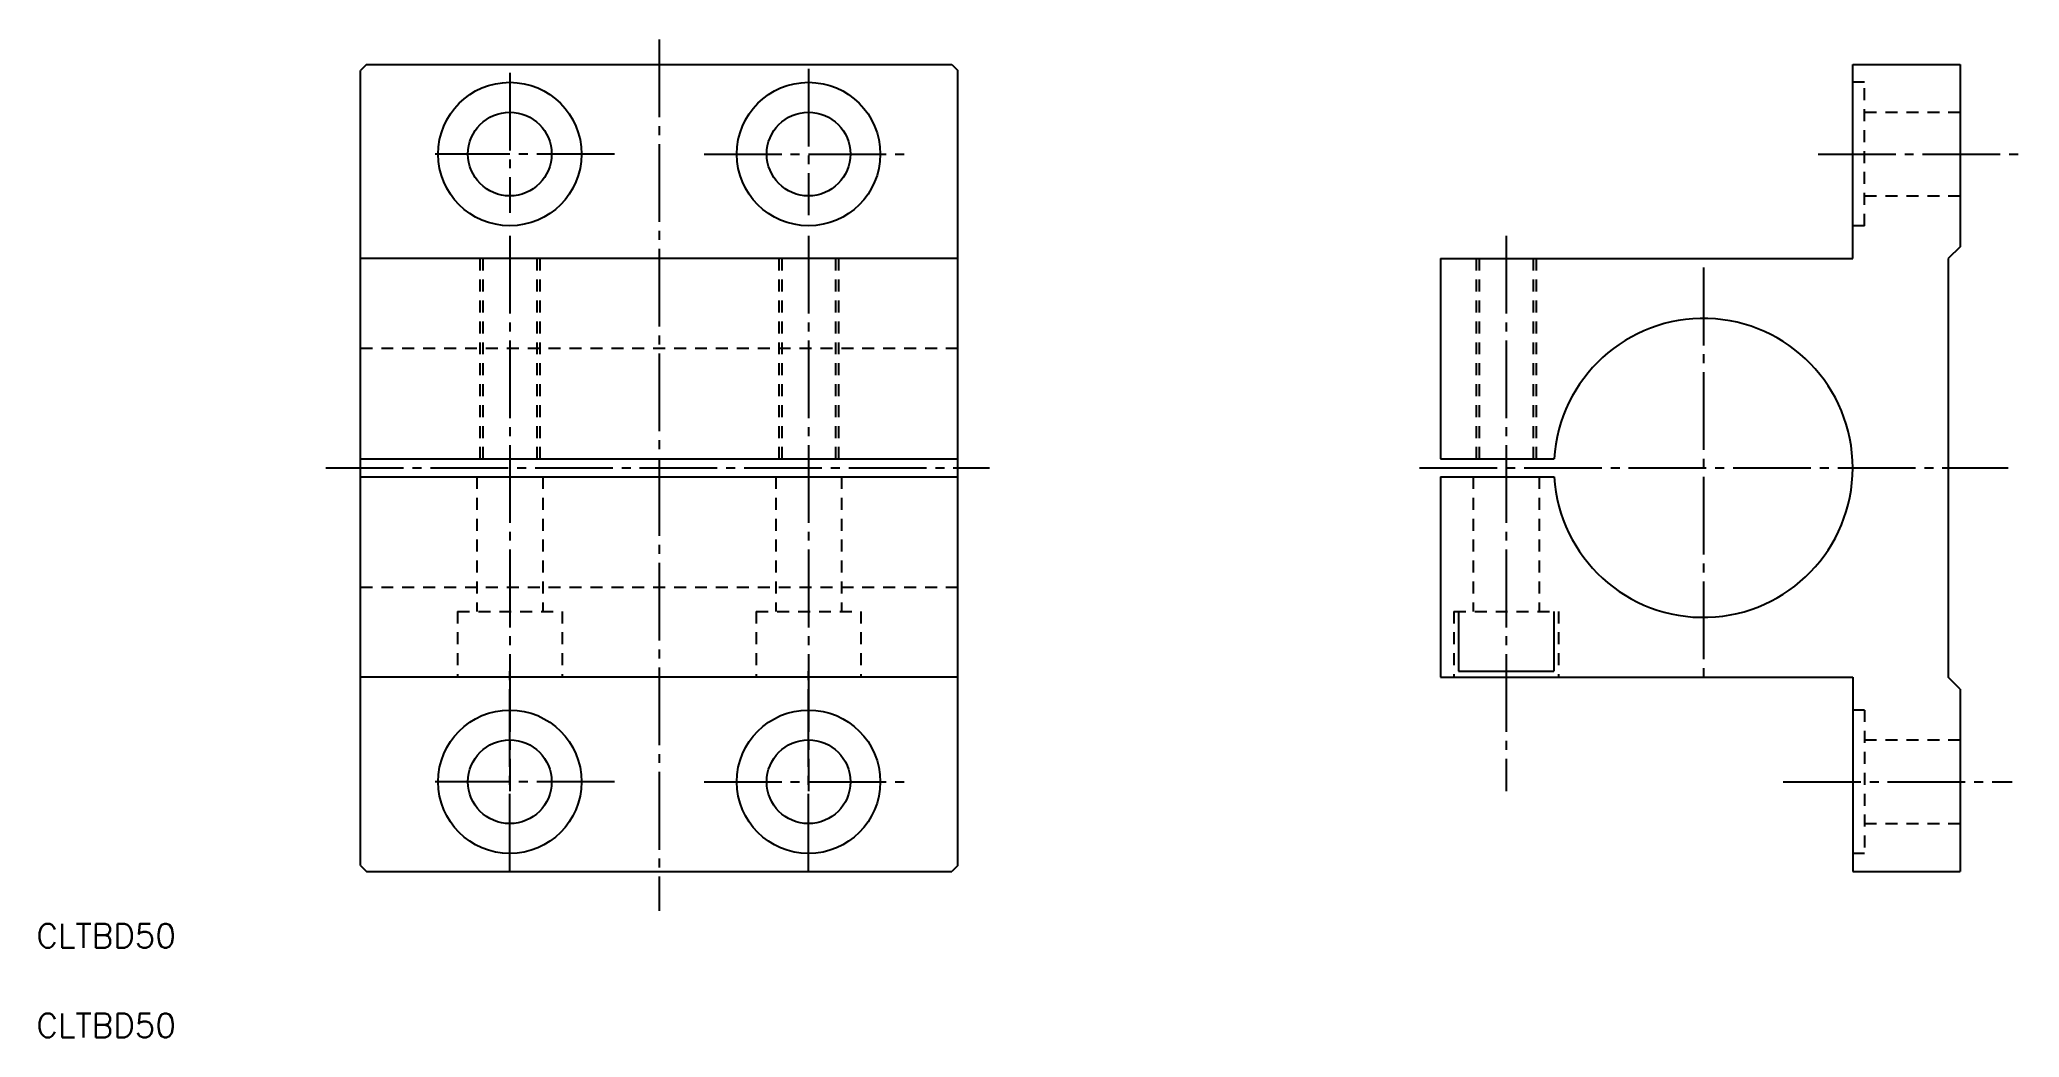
# Model space of a CAD drawing. Extents: x 3447 to 3779, y 139 to 306.
import ezdxf

# ---------------------------------------------------------------- set-up
doc = ezdxf.new("R2010")
doc.units = 0
doc.linetypes.add('CENTER', pattern=[17.5, 13, -1.5, 1.5, -1.5])
doc.linetypes.add('DASHED', pattern=[3.5, 2, -1.5])
doc.layers.get('0').update_dxf_attribs({"linetype": 'CONTINUOUS'})
doc.layers.add('CENTER', color=1, linetype='CENTER')
doc.styles.get("Standard").update_dxf_attribs({"font": 'txt.shx'})

msp = doc.modelspace()

# ---------------------------------------------------------------- linework, layer by layer
at = {"color": 7, "linetype": 'CONTINUOUS'}
for p, q in [((3501.88, 301.92), (3500.88, 300.92)), ((3501.88, 301.92), (3599.88, 301.92)), ((3599.88, 301.92), (3600.88, 300.92)), ((3750.64, 269.42), (3750.64, 301.92)), ((3750.64, 301.92), (3768.64, 301.92)), ((3768.64, 301.92), (3768.64, 271.42)), ((3500.88, 167.92), (3500.88, 300.92)), ((3600.88, 167.92), (3600.88, 300.92)), ((3600.88, 269.42), (3500.88, 269.42)), ((3681.64, 269.42), (3681.64, 235.92)), ((3681.64, 269.42), (3750.64, 269.42)), ((3768.64, 271.42), (3766.64, 269.42)), ((3766.64, 269.42), (3766.64, 199.42)), ((3500.88, 235.92), (3600.88, 235.92)), ((3681.64, 235.92), (3700.69, 235.92)), ((3500.88, 232.92), (3600.88, 232.92)), ((3681.64, 232.92), (3681.64, 199.42)), ((3681.64, 232.92), (3700.69, 232.92)), ((3600.88, 199.42), (3500.88, 199.42)), ((3681.64, 199.42), (3750.64, 199.42)), ((3750.64, 199.42), (3750.64, 166.92)), ((3768.64, 197.42), (3766.64, 199.42)), ((3768.64, 197.42), (3768.64, 166.92)), ((3500.88, 167.92), (3501.88, 166.92)), ((3501.88, 166.92), (3599.88, 166.92)), ((3600.88, 167.92), (3599.88, 166.92)), ((3750.64, 166.92), (3768.64, 166.92))]:
    msp.add_line(p, q, dxfattribs=at)
at = {"color": 3, "linetype": 'DASHED'}
for p, q in [((3752.64, 298.92), (3750.64, 298.92)), ((3752.64, 274.92), (3752.64, 298.92)), ((3752.64, 293.92), (3768.64, 293.92)), ((3752.64, 279.92), (3768.64, 279.92)), ((3752.64, 274.92), (3750.64, 274.92)), ((3520.88, 269.42), (3520.88, 235.92)), ((3521.38, 269.42), (3521.38, 235.92)), ((3530.38, 269.42), (3530.38, 235.92)), ((3530.88, 269.42), (3530.88, 235.92)), ((3570.88, 269.42), (3570.88, 235.92)), ((3571.38, 269.42), (3571.38, 235.92)), ((3580.38, 269.42), (3580.38, 235.92)), ((3580.88, 269.42), (3580.88, 235.92)), ((3687.64, 269.42), (3687.64, 235.92)), ((3688.14, 269.42), (3688.14, 235.92)), ((3697.14, 269.42), (3697.14, 235.92)), ((3697.64, 269.42), (3697.64, 235.92)), ((3600.88, 254.42), (3500.88, 254.42)), ((3520.38, 232.92), (3520.38, 210.42)), ((3531.38, 232.92), (3531.38, 210.42)), ((3570.38, 232.92), (3570.38, 210.42)), ((3581.38, 232.92), (3581.38, 210.42)), ((3687.14, 232.92), (3687.14, 210.42)), ((3698.14, 232.92), (3698.14, 210.42)), ((3600.88, 214.42), (3500.88, 214.42)), ((3517.13, 210.42), (3517.13, 199.42)), ((3517.13, 210.42), (3534.63, 210.42)), ((3534.63, 210.42), (3534.63, 199.42)), ((3567.13, 210.42), (3567.13, 199.42)), ((3567.13, 210.42), (3584.63, 210.42)), ((3584.63, 210.42), (3584.63, 199.42)), ((3683.89, 210.42), (3683.89, 199.42)), ((3683.89, 210.42), (3701.39, 210.42)), ((3701.39, 210.42), (3701.39, 199.42)), ((3752.64, 193.92), (3750.64, 193.92)), ((3752.64, 193.92), (3752.64, 169.92)), ((3752.64, 188.92), (3768.64, 188.92)), ((3752.64, 174.92), (3768.64, 174.92)), ((3752.64, 169.92), (3750.64, 169.92))]:
    msp.add_line(p, q, dxfattribs=at)
at = {"color": 3, "linetype": 'CONTINUOUS'}
for p, q in [((3684.64, 210.42), (3684.64, 200.42)), ((3700.64, 210.42), (3700.64, 200.42)), ((3684.64, 200.42), (3700.64, 200.42))]:
    msp.add_line(p, q, dxfattribs=at)
at = {"color": 7, "linetype": 'CONTINUOUS'}
for centre, radius in [((3525.88, 286.92), 12), ((3575.88, 286.92), 12), ((3525.88, 286.92), 7), ((3575.88, 286.92), 7), ((3525.88, 181.92), 12), ((3575.88, 181.92), 12), ((3525.88, 181.92), 7), ((3575.88, 181.92), 7)]:
    msp.add_circle(centre, radius, dxfattribs=at)
msp.add_arc((3725.64, 234.42), 25, 183.4398, 176.5602, dxfattribs=at)
at = {"layer": 'CENTER', "color": 1, "linetype": 'CENTER'}
for p, q in [((3550.88, 306.06), (3550.88, 160.32)), ((3525.88, 300.53), (3525.88, 277.11)), ((3575.88, 301.2), (3575.88, 276.67)), ((3543.38, 286.92), (3513.38, 286.92)), ((3558.38, 286.92), (3593.38, 286.92)), ((3744.84, 286.92), (3778.54, 286.92)), ((3525.88, 273.25), (3525.88, 180.37)), ((3575.88, 273.25), (3575.88, 180.37)), ((3692.64, 273.25), (3692.64, 180.37)), ((3725.64, 267.92), (3725.64, 199.52)), ((3495.11, 234.42), (3606.16, 234.42)), ((3678.14, 234.42), (3776.64, 234.42)), ((3525.88, 166.92), (3525.88, 200.92)), ((3575.88, 166.92), (3575.88, 200.92)), ((3543.38, 181.92), (3513.38, 181.92)), ((3558.38, 181.92), (3593.38, 181.92)), ((3738.99, 181.92), (3777.34, 181.92))]:
    msp.add_line(p, q, dxfattribs=at)

# ---------------------------------------------------------------- texts
at = {"color": 7, "linetype": 'CONTINUOUS'}
for p in [(3446.66, 154.16), (3446.66, 139.16)]:
    msp.add_text('CLTBD50', height=4, dxfattribs=at).set_placement(p)

doc.saveas('drawing.dxf')
